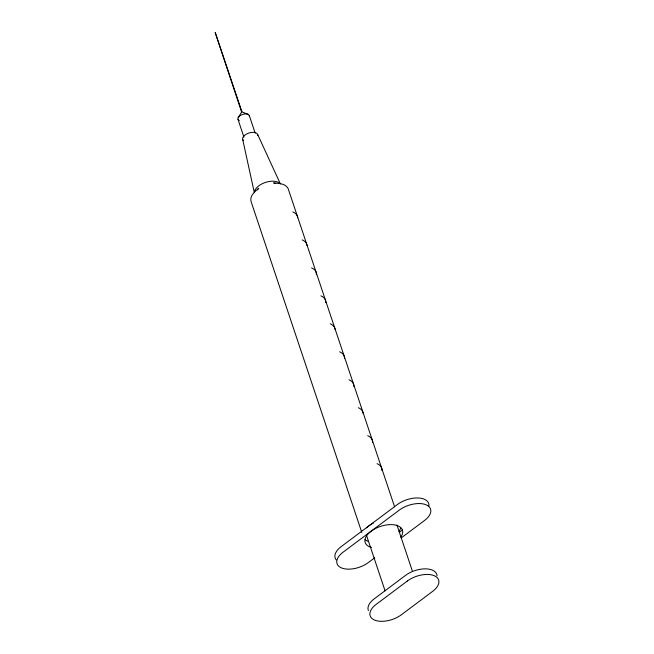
<?xml version="1.0" encoding="UTF-8"?>
<svg xmlns="http://www.w3.org/2000/svg" width="654" height="654" viewBox="0 0 654 654"><rect width="100%" height="100%" fill="white"/><g stroke="black" fill="none" stroke-linecap="round" stroke-linejoin="round"><path stroke-width="0.98" d="M241.514 111.842L215.272 32.725L241.947 111.695M215.534 32.831L215.101 32.913M238.162 117.695L241.759 111.859L247.915 114.246M257.504 189.93L258.722 188.197C254.962 191.557 249.427 195.848 251.103 201.62L361.801 532.454M399.381 532.307L402.594 529.904M374.726 557.772L368.3 562.587A19.628 10.489 -18.5 0 1 341.592 567.95A19.628 10.489 -18.5 0 1 343.023 552.246L399.292 510.104A19.628 10.489 -18.5 0 1 425.991 504.741A19.628 10.489 -18.5 0 1 424.569 520.445L401.254 537.907M275.735 183.488L273.601 182.932C278.669 183.455 285.381 183.333 288.112 188.54L394.599 506.801M257.627 134.405L280.394 183.946M396.953 525.015L412.494 571.457M249.264 115.464L255.191 133.179M238.007 119.445L243.934 137.16M366.632 535.732L385.083 590.873M242.74 139.662L254.218 192.129M400.698 527.688A19.628 10.489 -18.5 0 1 398.981 531.498M367.859 541.283A19.628 10.489 -18.5 0 1 365.063 539.591M366.632 527.884A19.628 10.489 -18.5 0 1 373.352 523.028M371.497 547.463A19.628 10.489 -18.5 0 1 368.415 533.574A19.628 10.489 -18.5 0 1 393.406 524.745A19.628 10.489 -18.5 0 1 400.853 537.089M428.942 505.885A19.628 10.489 -18.5 0 0 418.217 497.972A19.628 10.489 -18.5 0 0 397.419 504.512L341.151 546.646A19.628 10.489 -18.5 0 0 336.246 559.955M348.991 379.761A19.636 10.652 -19.6 0 1 353.839 386.588M377.072 463.678A19.636 10.652 -19.6 0 1 381.92 470.504M292.837 211.921A19.636 10.652 -19.6 0 1 297.693 217.782M320.91 295.845A19.636 10.652 -19.6 0 1 325.757 302.671M358.351 407.728A19.636 10.652 -19.6 0 1 363.207 413.59M339.63 351.787A19.636 10.652 -19.6 0 1 344.478 358.613M330.27 323.812A19.636 10.652 -19.6 0 1 335.126 329.673M302.197 239.895A19.636 10.652 -19.6 0 1 307.053 245.757M311.549 267.87A19.636 10.652 -19.6 0 1 316.397 274.696M367.712 435.703A19.636 10.652 -19.6 0 1 372.559 442.537M239.356 120.655A5.968 3.188 -18.5 0 1 241.718 114.777A5.968 3.188 -18.5 0 1 249.378 116.298M243.402 140.594A7.897 4.218 -18.5 0 1 248.61 133.114A7.897 4.218 -18.5 0 1 257.782 135.509M254.381 192.162A13.881 7.415 -18.5 0 1 264.968 182.589A13.881 7.415 -18.5 0 1 279.65 183.234M437.044 575.839A19.628 10.489 -18.5 0 0 425.55 568.849A19.628 10.489 -18.5 0 0 405.505 575.414L374.243 598.827A19.628 10.489 -18.5 0 0 368.382 610.534M407.377 581.005L376.115 604.419A19.628 10.489 -18.5 0 0 374.685 620.123A19.628 10.489 -18.5 0 0 401.392 614.76L432.654 591.347A19.628 10.489 -18.5 0 0 434.076 575.643A19.628 10.489 -18.5 0 0 407.377 581.005"/></g></svg>
